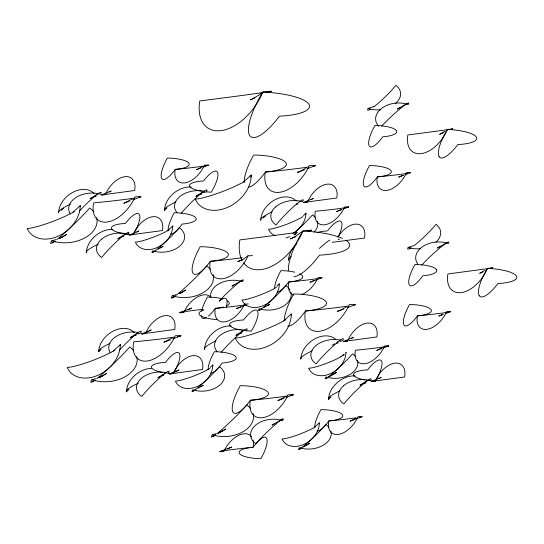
<?xml version="1.0" encoding="UTF-8"?>
<svg xmlns="http://www.w3.org/2000/svg" width="544" height="544" viewBox="0 0 544 544"><rect width="100%" height="100%" fill="white"/><g stroke="black" fill="none" stroke-linecap="round" stroke-linejoin="round"><path stroke-width="0.82" d="M175.841 201.987A21.189 3.726 -21 0 0 164.553 210.399L166.954 208.039M134.103 332.5A21.189 15.252 -38.4 0 0 112.567 331.439A21.189 15.252 -38.4 0 0 98.777 351.75L101.184 349.391M138.536 383.058A21.189 3.726 -21 0 0 126.534 391.796L128.935 389.436M339.939 390.878A21.189 3.726 -21 0 0 328.644 399.289L331.051 396.93M80.349 206.727A30.09 4.406 -21.2 0 0 80.186 205.68L73.093 212.126M172.802 226.794A21.189 3.108 -21.2 0 0 172.686 226.059L167.695 230.595M250.58 177.174A31.783 4.658 -21.2 0 0 251.206 174.998L243.712 181.805M120.414 345.685A30.09 4.406 -21.2 0 0 120.251 344.638L113.166 351.084M303.436 215.58L305.85 213.228A21.189 3.108 -21.2 0 1 305.966 213.969M276.848 286.307L279.262 283.954A21.189 3.108 -21.2 0 1 279.378 284.696M210.344 367.363L212.758 365.017A21.189 3.108 -21.2 0 1 212.874 365.752M291.448 315.058A31.783 4.658 -21.2 0 0 291.271 313.956L283.784 320.763M319.444 423.654A21.189 3.108 -21.2 0 0 319.328 422.912L314.337 427.455M61.112 210.433L63.682 208.236M263.228 217.933L265.798 215.73M340.925 356.728L343.509 354.538M252.491 255.66A27.336 0.898 -6.4 0 0 248.016 255.836L243.27 259.223L237.769 261.664L242.4 259.923M269.212 91.644A45.553 0.428 -7.4 0 0 262.793 92.092L258.985 95.084L250.39 99.899L255.034 97.981M307.353 230.901A45.553 0.428 -7.4 0 0 302.865 231.05L294.916 236.654L290.462 238.857L295.875 236.62M132.62 198.832L123.842 203.252L129.248 201.219M202.694 166.552L196.513 169.66L200.994 167.974M306.592 167.763L300.621 171.156L297.323 172.434L304.341 169.789M172.693 337.79L163.914 342.21L170.088 339.884M346.664 306.721L340.694 310.114L337.389 311.392L343.631 309.046M285.811 396.603L277.834 400.622L284.009 398.296M382.847 347.364L376.666 350.479L381.895 348.507M356.259 418.091L350.078 421.206L355.307 419.24M98.26 193.589L90.039 198.778L92.541 197.316M126.011 233.634L117.79 238.823L120.299 237.354M204.102 191.196L195.881 196.384L198.39 194.922M138.332 332.547L130.111 337.736L132.614 336.274M166.083 372.592L157.862 377.781L160.364 376.312M244.174 330.154L235.953 335.342L238.456 333.88M368.2 380.086L359.978 385.274L362.481 383.812M445.006 131.315L439.606 134.334L443.469 132.743M147.247 332.166L148.532 331.357M175.644 371.804L179.003 369.968L169.286 373.98L173.23 373.599A21.189 12.641 -56 0 1 192.501 355.701A21.189 12.641 -56 0 1 202.531 369.492L169.286 373.98M485.078 270.273L479.679 273.299L482.766 272.02M332.221 345.236L334.723 343.767M55.053 241.182L52.122 242.896L55.032 241.196M59.446 238.619L66.667 234.423L61.581 237.388M175.467 296.011L172.611 297.677L174.814 296.392M179.738 293.515L185.83 289.979L179.955 293.4M98.784 378.005L106.74 373.381L100.191 377.189M215.533 434.969L212.684 436.635L215.621 434.921M218.389 433.31L225.896 428.937L218.559 433.214M328.27 377.169L326.155 378.393L328.352 377.114M329.671 376.346L336.403 372.429L329.814 376.264M301.682 447.896L299.567 449.126L301.764 447.848M303.083 447.073L309.815 443.156L305.422 445.713M152.925 252.266L155.122 250.988M158.046 249.281L163.173 246.296L160.664 247.751M294.868 234.321L296.33 233.471L293.821 234.926M242.209 280.18L231.962 286.144L234.471 284.689M259.502 310.168L261.691 308.89M263.888 307.612L269.742 304.198L267.233 305.653M192.998 391.224L195.194 389.946M198.118 388.239L203.238 385.254L200.729 386.709M282.275 419.138L272.034 425.102L274.543 423.654M407.395 103.421L397.304 109.099L399.915 107.637M447.46 242.379L437.376 248.057L439.987 246.595M402.886 175.27L398.623 177.16L403.859 175.188M340.857 209.63L336.593 211.521L341.829 209.549M188.122 309.638L191.699 308.101L179.738 312.596M240.842 306.734L236.579 308.618L246.303 304.966M314.269 280.357L310.005 282.248L321.966 277.746M442.959 314.228L438.695 316.118L443.183 314.432M227.508 448.943L231.771 447.059L219.81 451.554M109.106 191.998L111.18 190.971L101.463 194.983L105.407 194.602A21.189 12.641 -56 0 1 124.671 176.698A21.189 12.641 -56 0 1 134.708 190.488L101.463 194.983M136.857 232.036L138.931 231.01L129.22 235.022L133.164 234.641A21.189 12.641 -56 0 1 152.429 216.743A21.189 12.641 -56 0 1 162.466 230.534L129.22 235.022M311.222 199.492L313.29 198.465L303.579 202.477L307.523 202.096A21.189 12.641 -56 0 1 326.788 184.192A21.189 12.641 -56 0 1 336.824 197.989L303.579 202.477M149.178 330.956L151.246 329.929L141.535 333.941L145.479 333.56M351.288 338.45L353.362 337.423L343.652 341.435L347.596 341.054M379.046 378.495L381.113 377.468L371.402 381.48L375.346 381.099A21.189 12.641 -56 0 1 394.611 363.195A21.189 12.641 -56 0 1 404.648 376.985L371.402 381.48M59.439 238.238L63.104 236.484M179.262 293.447L182.594 291.856M99.511 377.196L103.176 375.442M331.31 375.122L333.894 373.884M219.327 432.405L222.659 430.814M304.722 445.849L307.306 444.611M268.178 92.548L271.272 91.27M451.18 129.554L452.724 128.921L447.399 129.438A28.608 17.068 -56 0 1 421.389 153.605A28.608 17.068 -56 0 1 407.837 134.98L448.644 129.574M309.026 231.193L311.345 230.234M338.055 239.741L339.551 239.122M491.252 268.518L492.796 267.879L487.465 268.396A28.608 17.068 -56 0 1 461.462 292.563A28.608 17.068 -56 0 1 447.909 273.938L487.893 268.648M289.918 236.667L285.892 237.952M203.238 167.13L208.474 165.165M133.11 199.764L140.828 196.86M307.462 168.62L315.268 165.682M405.355 174.631L410.591 172.659M343.325 208.991L348.554 207.019M173.176 338.722L180.9 335.818M347.534 307.578L355.334 304.64M445.427 313.589L450.656 311.617M383.391 347.949L388.627 345.977M286.328 397.426L293.27 394.815M356.803 418.676L362.039 416.711M373.653 106.651L368.118 108.446A21.189 2.53 -43.7 0 0 370.321 109.256M413.726 245.609L408.184 247.404A21.189 2.53 -43.7 0 0 411.114 247.758M203.612 192.651L206.305 191.855L211.256 192.209A21.189 6.385 -58.1 0 0 217.321 171.952A21.189 6.385 -58.1 0 0 203.504 181.002A21.189 5.576 2.9 0 0 189.523 185.327A21.189 5.576 2.9 0 0 201.593 191.216M137.836 334.002L140.529 333.207A21.189 2.23 -45.1 0 0 135.918 334.37A21.189 2.23 -45.1 0 0 119.32 350.234M339.946 341.496L342.645 340.707A21.189 2.23 -45.1 0 0 335.09 344.345A21.189 2.23 -45.1 0 0 316.112 363.909A21.189 13.892 -7.4 0 1 314.928 346.528A21.189 13.892 -7.4 0 1 340.435 340.122M54.516 241.325A30.09 2.475 -44 0 1 51.85 240.781L55.678 239.673M174.787 296.249A27.336 2.251 -44 0 1 172.366 295.752L175.848 294.753M93.894 380.773A30.09 2.475 -44 0 1 91.922 379.739L95.751 378.631M214.227 435.656A27.336 2.251 -44 0 1 212.439 434.71L215.914 433.711M451.425 129.152L452.724 128.921M492.796 267.879L489.41 268.423M141.535 333.941L174.78 329.446A21.189 12.641 -56 0 0 165.036 315.622A21.189 12.641 -56 0 0 145.792 332.819M343.652 341.435L376.897 336.947A21.189 12.641 -56 0 0 367.438 323.088A21.189 12.641 -56 0 0 348.242 339.578M332.289 242.352L364.575 238.027A21.189 12.641 -56 0 0 356.517 224.128A21.189 12.641 -56 0 0 337.892 237.048M217.029 351.526A21.189 13.892 -7.4 0 1 221.109 334.608A21.189 13.892 -7.4 0 1 246.378 330.813L251.321 331.167A21.189 6.385 -58.1 0 0 257.387 310.91A21.189 6.385 -58.1 0 0 243.576 319.96A21.189 5.576 2.9 0 0 229.65 324.074A21.189 5.576 2.9 0 0 240.196 329.902M373.694 380.984L370.396 380.746A21.189 5.576 2.9 0 1 366.438 380.229M168.28 373.252A21.189 2.23 -45.1 0 0 160.725 376.89A21.189 2.23 -45.1 0 0 141.746 396.454A21.189 13.892 -7.4 0 1 141.331 378.372A21.189 13.892 -7.4 0 1 168.28 373.252L173.23 373.599A21.189 6.385 -58.1 0 0 175.277 370.022M297.541 232.315A45.553 0.428 -7.4 0 1 239.863 239.89A45.553 27.18 -56 0 0 241.992 260.202M342.462 238.442A45.553 11.995 2.9 0 0 302.865 231.05A45.553 27.18 -56 0 1 298.16 240.482M297.31 241.883A45.553 27.18 -56 0 1 243.562 262.772M293.916 276.529A45.553 13.722 -58.1 0 0 319.525 255.136A45.553 11.995 2.9 0 0 345.644 240.149M288.558 270.722A45.553 13.722 -58.1 0 1 302.865 231.05M165.879 372.966A21.189 5.576 2.9 0 1 164.329 372.735M162.105 372.341A21.189 5.576 2.9 0 1 151.558 366.506A21.189 5.576 2.9 0 1 165.485 362.399A21.189 6.385 -58.1 0 1 178.752 352.804A21.189 6.385 -58.1 0 1 175.651 369.308M163.118 374.286A21.189 15.252 -38.4 0 1 163.771 375.578A21.189 3.726 -21 0 0 161.18 375.761M126.534 391.796A21.189 15.252 -38.4 0 1 151.402 368.397M110.344 352.798A21.189 13.892 -7.4 0 1 115.09 337.13A21.189 13.892 -7.4 0 1 138.319 332.622M135.368 334.247A21.189 15.252 -38.4 0 1 136.02 335.539A21.189 3.726 -21 0 0 133.43 335.723M98.777 351.75A21.189 3.726 -21 0 1 110.072 343.339M96.744 378.644A30.09 2.475 -44 0 0 129.703 346.984A30.09 20.135 -5.6 0 1 133.702 350.669M136.728 356.476A30.09 20.135 -5.6 0 1 124.222 377.21A30.09 20.135 -5.6 0 1 91.922 379.739M177.528 336.586A30.09 0.986 -6.4 0 0 175.195 335.798A30.09 17.53 -54.3 0 1 147.424 360.964A30.09 17.53 -54.3 0 1 133.688 341.822A30.09 0.986 -6.4 0 0 173.924 337.164M114.947 350.146A30.09 4.406 -21.2 0 1 67.272 367.465A30.09 22.256 -39 0 0 97.791 375.326A30.09 22.256 -39 0 0 120.251 344.638M244.154 304.987A21.189 0.694 -6.4 0 1 215.295 308.353A21.189 6.372 -59.9 0 1 208.4 316.125M248.322 303.98A21.189 0.694 -6.4 0 0 244.528 304.11A21.189 12.349 -54.3 0 1 224.971 321.83A21.189 12.349 -54.3 0 1 215.295 308.353A21.189 5.766 1.2 0 0 223.55 307.034M227.406 300.791A21.189 5.766 1.2 0 1 226.501 306M220.708 298.398A21.189 5.766 1.2 0 0 207.475 297.017A21.189 6.372 -59.9 0 0 201.647 311.073M221.36 298.554A21.189 5.766 1.2 0 1 222.856 298.942M206.353 317.58A21.189 6.372 -59.9 0 1 201.26 315.758M421.756 265.125A21.189 1.992 -42.9 0 1 440.892 247.126A21.189 1.992 -42.9 0 1 448.208 243.562A21.189 14.443 -6.9 0 0 422.831 246.507A21.189 14.443 -6.9 0 0 417.738 263.969M435.921 242.196A21.189 14.096 -8.4 0 0 435.989 224.298A21.189 2.53 -43.7 0 1 414.29 245.466M420.757 248.628A21.189 14.096 -8.4 0 1 408.184 247.404M364.949 379.977A21.189 5.576 2.9 0 1 353.641 374.116A21.189 5.576 2.9 0 1 367.594 369.893A21.189 6.385 -58.1 0 1 381.412 360.842A21.189 6.385 -58.1 0 1 375.346 381.099M365.235 381.786A21.189 15.252 -38.4 0 1 365.888 383.078A21.189 3.726 -21 0 0 364.024 383.173M328.644 399.289A21.189 15.252 -38.4 0 1 355.205 375.958M221.204 352.342A21.189 2.23 -45.1 0 1 239.748 333.649A21.189 2.23 -45.1 0 1 246.378 330.813M243.97 330.528A21.189 5.576 2.9 0 1 241.665 330.174M241.216 331.847A21.189 15.252 -38.4 0 1 241.862 333.146A21.189 3.726 -21 0 0 239.999 333.241M231.18 326.026A21.189 15.252 -38.4 0 0 204.626 349.357A21.189 3.726 -21 0 1 215.914 340.945M248.608 447.848A21.189 5.766 1.2 0 0 240.054 454.233A21.189 5.766 1.2 0 0 260.882 458.66A21.189 6.372 -59.9 0 0 266.866 438.886A21.189 6.372 -59.9 0 0 255.864 443.693L253.055 447.324A21.189 0.694 -6.4 0 0 225.828 450.446A21.189 0.694 -6.4 0 0 223.829 451.568A21.189 12.349 -54.3 0 1 237.905 435.73A21.189 12.349 -54.3 0 1 251.586 436.88M250.77 447.549A21.189 5.766 1.2 0 1 253.055 447.324A21.189 12.349 -54.3 0 0 253.103 440.388M337.484 341.741A21.189 15.252 -38.4 0 1 338.13 343.033A21.189 3.726 -21 0 0 336.274 343.128M335.723 339.476A21.189 15.252 -38.4 0 0 314.248 339.17A21.189 15.252 -38.4 0 0 300.893 359.244A21.189 3.726 -21 0 1 312.181 350.839M328.379 376.897A21.189 1.748 -44 0 0 352.573 353.838A21.189 14.178 -5.6 0 1 355.388 356.436M327.842 377.291A21.189 1.748 -44 0 1 325.965 376.91A21.189 14.178 -5.6 0 0 348.888 375.04A21.189 14.178 -5.6 0 0 357.442 360.257M385.642 346.623A21.189 0.694 -6.4 0 0 384.608 345.964A21.189 12.349 -54.3 0 1 365.051 363.684A21.189 12.349 -54.3 0 1 355.375 350.207A21.189 0.694 -6.4 0 0 384.241 346.848M344.508 354.511A21.189 3.108 -21.2 0 1 343.06 355.518M341.7 356.354A21.189 3.108 -21.2 0 1 308.604 368.268A21.189 15.674 -39 0 0 330.099 373.803A21.189 15.674 -39 0 0 345.916 352.186A21.189 3.108 -21.2 0 1 346.032 352.927M194.684 390.116A21.189 1.748 -44 0 0 219.409 366.663L222.217 363.038A21.189 5.766 1.2 0 0 235.831 356.796A21.189 5.766 1.2 0 0 214.397 351.696A21.189 6.372 -59.9 0 0 208.128 369.845M194.038 390.572A21.189 1.748 -44 0 1 192.807 389.735A21.189 14.178 -5.6 0 0 219.817 385.091A21.189 14.178 -5.6 0 0 219.409 366.663A21.189 6.372 -59.9 0 1 210.569 373.177M209.896 368.342A21.189 3.108 -21.2 0 1 192.148 376.611A21.189 3.108 -21.2 0 1 175.447 381.092A21.189 15.674 -39 0 0 196.942 386.628A21.189 15.674 -39 0 0 212.758 365.017M216.607 433.888A27.336 2.251 -44 0 0 246.758 404.954L250.376 400.275A27.336 7.439 1.2 0 0 267.94 392.224A27.336 7.439 1.2 0 0 240.285 385.648A27.336 8.214 -59.9 0 0 232.56 411.155A27.336 8.214 -59.9 0 0 246.758 404.954A27.336 18.292 -5.6 0 1 250.39 408.306M253.137 413.583A27.336 18.292 -5.6 0 1 241.781 432.419A27.336 18.292 -5.6 0 1 212.439 434.71M290.204 395.515A27.336 0.898 -6.4 0 0 288.082 394.794A27.336 15.926 -54.3 0 1 262.854 417.656A27.336 15.926 -54.3 0 1 250.376 400.275A27.336 0.898 -6.4 0 0 287.212 395.998M353.926 305.041A31.783 1.04 -6.4 0 0 349.309 304.62A31.783 18.523 -54.3 0 1 319.974 331.201A31.783 18.523 -54.3 0 1 305.463 310.984A31.783 9.554 -59.9 0 1 287.776 326.196M347.97 306.061A31.783 1.04 -6.4 0 1 305.463 310.984A31.783 8.65 1.2 0 0 325.883 301.634A31.783 8.65 1.2 0 0 293.733 293.984A31.783 9.554 -59.9 0 0 284.315 320.627M285.668 319.77A31.783 4.658 -21.2 0 1 235.307 338.076A31.783 23.508 -39 0 0 267.546 346.378A31.783 23.508 -39 0 0 291.271 313.956M447.671 312.263A21.189 0.694 -6.4 0 0 446.638 311.603A21.189 12.349 -54.3 0 1 427.081 329.324A21.189 12.349 -54.3 0 1 417.411 315.846A21.189 6.372 -59.9 0 1 403.981 325.081A21.189 6.372 -59.9 0 1 409.584 304.511A21.189 5.766 1.2 0 1 431.018 309.611A21.189 5.766 1.2 0 1 417.411 315.846A21.189 0.694 -6.4 0 0 446.27 312.487M301.791 447.624A21.189 1.748 -44 0 0 325.985 424.565L328.794 420.934A21.189 5.766 1.2 0 0 342.4 414.698A21.189 5.766 1.2 0 0 320.967 409.598A21.189 6.372 -59.9 0 0 314.69 427.094M301.254 448.018A21.189 1.748 -44 0 1 299.377 447.637A21.189 14.178 -5.6 0 0 322.3 445.767A21.189 14.178 -5.6 0 0 330.854 430.984M328.8 427.162A21.189 14.178 -5.6 0 0 325.985 424.565A21.189 6.372 -59.9 0 1 317.138 431.079M359.856 417.214A21.189 0.694 -6.4 0 0 358.02 416.69A21.189 12.349 -54.3 0 1 338.463 434.411A21.189 12.349 -54.3 0 1 328.794 420.934A21.189 0.694 -6.4 0 0 356.014 417.819M315.112 427.081A21.189 3.108 -21.2 0 1 282.016 438.994A21.189 15.674 -39 0 0 303.511 444.53A21.189 15.674 -39 0 0 319.328 422.912M267.281 91.943A45.553 0.428 -7.4 0 1 265.669 92.181M263.33 92.521A45.553 0.428 -7.4 0 1 199.798 100.932A45.553 27.18 -56 0 0 217.437 130.825A45.553 27.18 -56 0 0 257.672 102.224M262.793 92.092A45.553 13.722 -58.1 0 0 249.757 135.633A45.553 13.722 -58.1 0 0 279.46 116.178A45.553 11.995 2.9 0 0 308.774 104.033A45.553 11.995 2.9 0 0 262.793 92.092A45.553 27.18 -56 0 1 258.087 101.524M125.025 233.893A21.189 5.576 2.9 0 0 128.214 234.294L133.164 234.641A21.189 6.385 -58.1 0 0 139.23 214.39A21.189 6.385 -58.1 0 0 125.412 223.441A21.189 5.576 2.9 0 0 111.432 227.766A21.189 5.576 2.9 0 0 123.502 233.655M113.023 229.5A21.189 15.252 -38.4 0 0 86.462 252.831A21.189 3.726 -21 0 1 98.471 244.1M121.842 236.715A21.189 3.726 -21 0 1 123.706 236.62M70.271 213.833A21.189 13.892 -7.4 0 1 75.929 197.547A21.189 13.892 -7.4 0 1 100.456 194.249A21.189 2.23 -45.1 0 0 95.853 195.412A21.189 2.23 -45.1 0 0 79.254 211.276M95.295 195.289A21.189 15.252 -38.4 0 1 95.948 196.581A21.189 3.726 -21 0 0 93.357 196.765M94.03 193.542A21.189 15.252 -38.4 0 0 72.495 192.481A21.189 15.252 -38.4 0 0 58.711 212.792A21.189 3.726 -21 0 1 70.713 204.054M56.678 239.686A30.09 2.475 -44 0 0 89.631 208.026A30.09 20.135 -5.6 0 1 93.629 211.711M96.655 217.518A30.09 20.135 -5.6 0 1 84.157 238.252A30.09 20.135 -5.6 0 1 51.85 240.781M139.495 197.241A30.09 0.986 -6.4 0 0 135.123 196.84A30.09 17.53 -54.3 0 1 107.352 222.006A30.09 17.53 -54.3 0 1 93.616 202.864A30.09 0.986 -6.4 0 0 134.599 198.098M74.195 211.589A30.09 4.406 -21.2 0 1 27.2 228.507A30.09 22.256 -39 0 0 57.725 236.368A30.09 22.256 -39 0 0 80.186 205.68M205.489 165.804A21.189 0.694 -6.4 0 0 204.456 165.152A21.189 12.349 -54.3 0 1 184.899 182.872A21.189 12.349 -54.3 0 1 175.222 169.395A21.189 6.372 -59.9 0 1 161.799 178.622A21.189 6.372 -59.9 0 1 167.402 158.052A21.189 5.766 1.2 0 1 188.836 163.159A21.189 5.766 1.2 0 1 175.222 169.395A21.189 0.694 -6.4 0 0 204.088 166.029M381.684 126.167A21.189 1.992 -42.9 0 1 400.826 108.168A21.189 1.992 -42.9 0 1 408.143 104.604A21.189 14.443 -6.9 0 0 382.031 108.059A21.189 14.443 -6.9 0 0 378.604 126.147M395.209 103.795A21.189 14.096 -8.4 0 0 395.916 85.34A21.189 2.53 -43.7 0 1 373.64 106.957M380.684 109.67A21.189 14.096 -8.4 0 1 368.118 108.446M319.45 248.431A21.189 2.23 -45.1 0 1 329.868 240.067M296.344 244.385A21.189 15.252 -38.4 0 0 288.578 260.331A21.189 3.726 -21 0 1 291.264 256.639M327.529 230.935A21.189 6.385 -58.1 0 1 340.694 221.272A21.189 6.385 -58.1 0 1 338.048 237.136M316.962 232.642A21.189 5.576 2.9 0 1 326.754 230.976M176.956 212.568A21.189 13.892 -7.4 0 1 180.173 196.296A21.189 13.892 -7.4 0 1 204.095 191.27M181.132 213.384A21.189 2.23 -45.1 0 1 199.682 194.691A21.189 2.23 -45.1 0 1 206.305 191.855M164.553 210.399A21.189 15.252 -38.4 0 1 191.114 187.068M199.934 194.283A21.189 3.726 -21 0 1 201.797 194.188M219.252 300.927A21.189 1.748 -44 0 1 237.211 283.886A21.189 1.748 -44 0 1 242.4 281.67A21.189 14.178 -5.6 0 0 219.994 283.274A21.189 14.178 -5.6 0 0 210.718 297.507M217.491 319.593A21.189 5.766 1.2 0 1 200.471 315.656A21.189 5.766 1.2 0 1 203.912 309.924M219.225 301.158A21.189 6.372 -59.9 0 1 226.284 307.088M211.052 297.344A21.189 12.349 -54.3 0 0 183.756 312.61A21.189 0.694 -6.4 0 1 182.512 311.991A21.189 0.694 -6.4 0 1 203.075 309.346M296.147 201.042A21.189 15.252 -38.4 0 0 274.611 199.974A21.189 15.252 -38.4 0 0 260.821 220.286A21.189 3.726 -21 0 1 272.116 211.881M296.201 204.17A21.189 3.726 -21 0 1 298.064 204.075M294.175 233.077A21.189 1.748 -44 0 0 312.501 214.88A21.189 14.178 -5.6 0 1 315.316 217.478M317.37 221.299A21.189 14.178 -5.6 0 1 314.099 232.172M345.576 207.665A21.189 0.694 -6.4 0 0 344.536 207.006A21.189 12.349 -54.3 0 1 324.979 224.726A21.189 12.349 -54.3 0 1 315.309 211.249A21.189 0.694 -6.4 0 0 344.168 207.89M302.988 216.56A21.189 3.108 -21.2 0 1 285.24 224.828A21.189 3.108 -21.2 0 1 268.539 229.31A21.189 15.674 -39 0 0 275.454 235.797M305.85 213.228A21.189 15.674 -39 0 1 292.944 233.369M155.149 250.764A21.189 1.748 -44 0 0 179.343 227.705L182.145 224.074A21.189 5.766 1.2 0 0 195.758 217.838A21.189 5.766 1.2 0 0 174.325 212.738A21.189 6.372 -59.9 0 0 168.062 230.887M154.612 251.158A21.189 1.748 -44 0 1 152.735 250.777A21.189 14.178 -5.6 0 0 179.744 246.133A21.189 14.178 -5.6 0 0 179.343 227.705A21.189 6.372 -59.9 0 1 170.496 234.219M169.177 229.792A21.189 3.108 -21.2 0 1 135.374 242.134A21.189 15.674 -39 0 0 156.869 247.67A21.189 15.674 -39 0 0 172.686 226.059M175.916 295.406A27.336 2.251 -44 0 0 206.686 265.996L210.31 261.317A27.336 7.439 1.2 0 0 227.868 253.266A27.336 7.439 1.2 0 0 200.219 246.69A27.336 8.214 -59.9 0 0 192.494 272.197A27.336 8.214 -59.9 0 0 206.686 265.996A27.336 18.292 -5.6 0 1 210.317 269.348M213.071 274.625A27.336 18.292 -5.6 0 1 201.715 293.461A27.336 18.292 -5.6 0 1 172.366 295.752M248.016 255.836A27.336 15.926 -54.3 0 1 222.788 278.698A27.336 15.926 -54.3 0 1 210.31 261.317A27.336 0.898 -6.4 0 0 242.209 257.747M313.861 166.083A31.783 1.04 -6.4 0 0 309.237 165.662A31.783 18.523 -54.3 0 1 279.902 192.243A31.783 18.523 -54.3 0 1 265.39 172.026A31.783 9.554 -59.9 0 1 248.356 187.218M308.686 166.988A31.783 1.04 -6.4 0 1 265.39 172.026A31.783 8.65 1.2 0 0 285.811 162.676A31.783 8.65 1.2 0 0 253.66 155.02A31.783 9.554 -59.9 0 0 244.27 182.43M244.882 181.24A31.783 4.658 -21.2 0 1 195.235 199.111A31.783 23.508 -39 0 0 227.474 207.42A31.783 23.508 -39 0 0 251.206 174.998M409.646 172.924A21.189 0.694 -6.4 0 0 406.572 172.645A21.189 12.349 -54.3 0 1 387.015 190.366A21.189 12.349 -54.3 0 1 377.339 176.888A21.189 6.372 -59.9 0 1 363.916 186.123A21.189 6.372 -59.9 0 1 369.519 165.553A21.189 5.766 1.2 0 1 390.952 170.653A21.189 5.766 1.2 0 1 377.339 176.888A21.189 0.694 -6.4 0 0 407.606 173.305M290.782 292.026A21.189 14.178 -5.6 0 1 282.227 306.809A21.189 14.178 -5.6 0 1 259.304 308.679A21.189 1.748 -44 0 0 266.506 304.742A21.189 1.748 -44 0 0 285.913 285.607L288.721 281.976A21.189 5.766 1.2 0 0 299.676 273.795M289.932 289.979A21.189 14.178 -5.6 0 0 285.913 285.607A21.189 6.372 -59.9 0 1 277.066 292.121M274.632 288.789A21.189 6.372 -59.9 0 1 280.894 270.64A21.189 5.766 1.2 0 1 294.787 272.177M302.008 294.447A21.189 12.349 -54.3 0 0 317.948 277.732A21.189 0.694 -6.4 0 1 318.988 278.392M293.638 295.059A21.189 12.349 -54.3 0 1 288.721 281.976A21.189 0.694 -6.4 0 0 317.58 278.616M276.4 287.286A21.189 3.108 -21.2 0 1 258.652 295.555A21.189 3.108 -21.2 0 1 241.951 300.036A21.189 15.674 -39 0 0 263.446 305.572A21.189 15.674 -39 0 0 279.262 283.954M95.125 380.14L92.194 381.854L95.105 380.154M479.278 295.732A28.608 8.616 -58.1 0 0 497.93 283.519A28.608 7.528 2.9 0 0 516.338 275.89A28.608 7.528 2.9 0 0 487.465 268.396A28.608 8.616 -58.1 0 0 479.278 295.732M343.448 385.866A21.189 13.892 -7.4 0 0 343.862 403.947A21.189 2.23 -45.1 0 1 362.841 384.39A21.189 2.23 -45.1 0 1 370.396 380.746A21.189 13.892 -7.4 0 0 343.448 385.866M275.271 424.558A21.189 1.748 -44 0 0 255.864 443.693A21.189 14.178 -5.6 0 1 255.456 425.265A21.189 14.178 -5.6 0 1 282.472 420.628A21.189 1.748 -44 0 0 275.271 424.558M436.41 269.545A21.189 5.766 1.2 0 0 414.977 264.438A21.189 6.372 -59.9 0 0 409.374 285.015A21.189 6.372 -59.9 0 0 422.804 275.781A21.189 5.766 1.2 0 0 436.41 269.545M101.259 239.414A21.189 13.892 -7.4 0 0 101.68 257.496A21.189 2.23 -45.1 0 1 120.659 237.932A21.189 2.23 -45.1 0 1 128.214 234.294A21.189 13.892 -7.4 0 0 101.259 239.414M439.212 156.774A28.608 8.616 -58.1 0 0 457.858 144.561A28.608 7.528 2.9 0 0 476.265 136.932A28.608 7.528 2.9 0 0 447.399 129.438A28.608 8.616 -58.1 0 0 439.212 156.774M275.624 206.87A21.189 13.892 -7.4 0 0 276.039 224.951A21.189 2.23 -45.1 0 1 295.018 205.387A21.189 2.23 -45.1 0 1 302.573 201.749A21.189 13.892 -7.4 0 0 275.624 206.87M396.345 130.58A21.189 5.766 1.2 0 0 374.911 125.48A21.189 6.372 -59.9 0 0 369.308 146.05A21.189 6.372 -59.9 0 0 382.731 136.823A21.189 5.766 1.2 0 0 396.345 130.58"/></g></svg>
